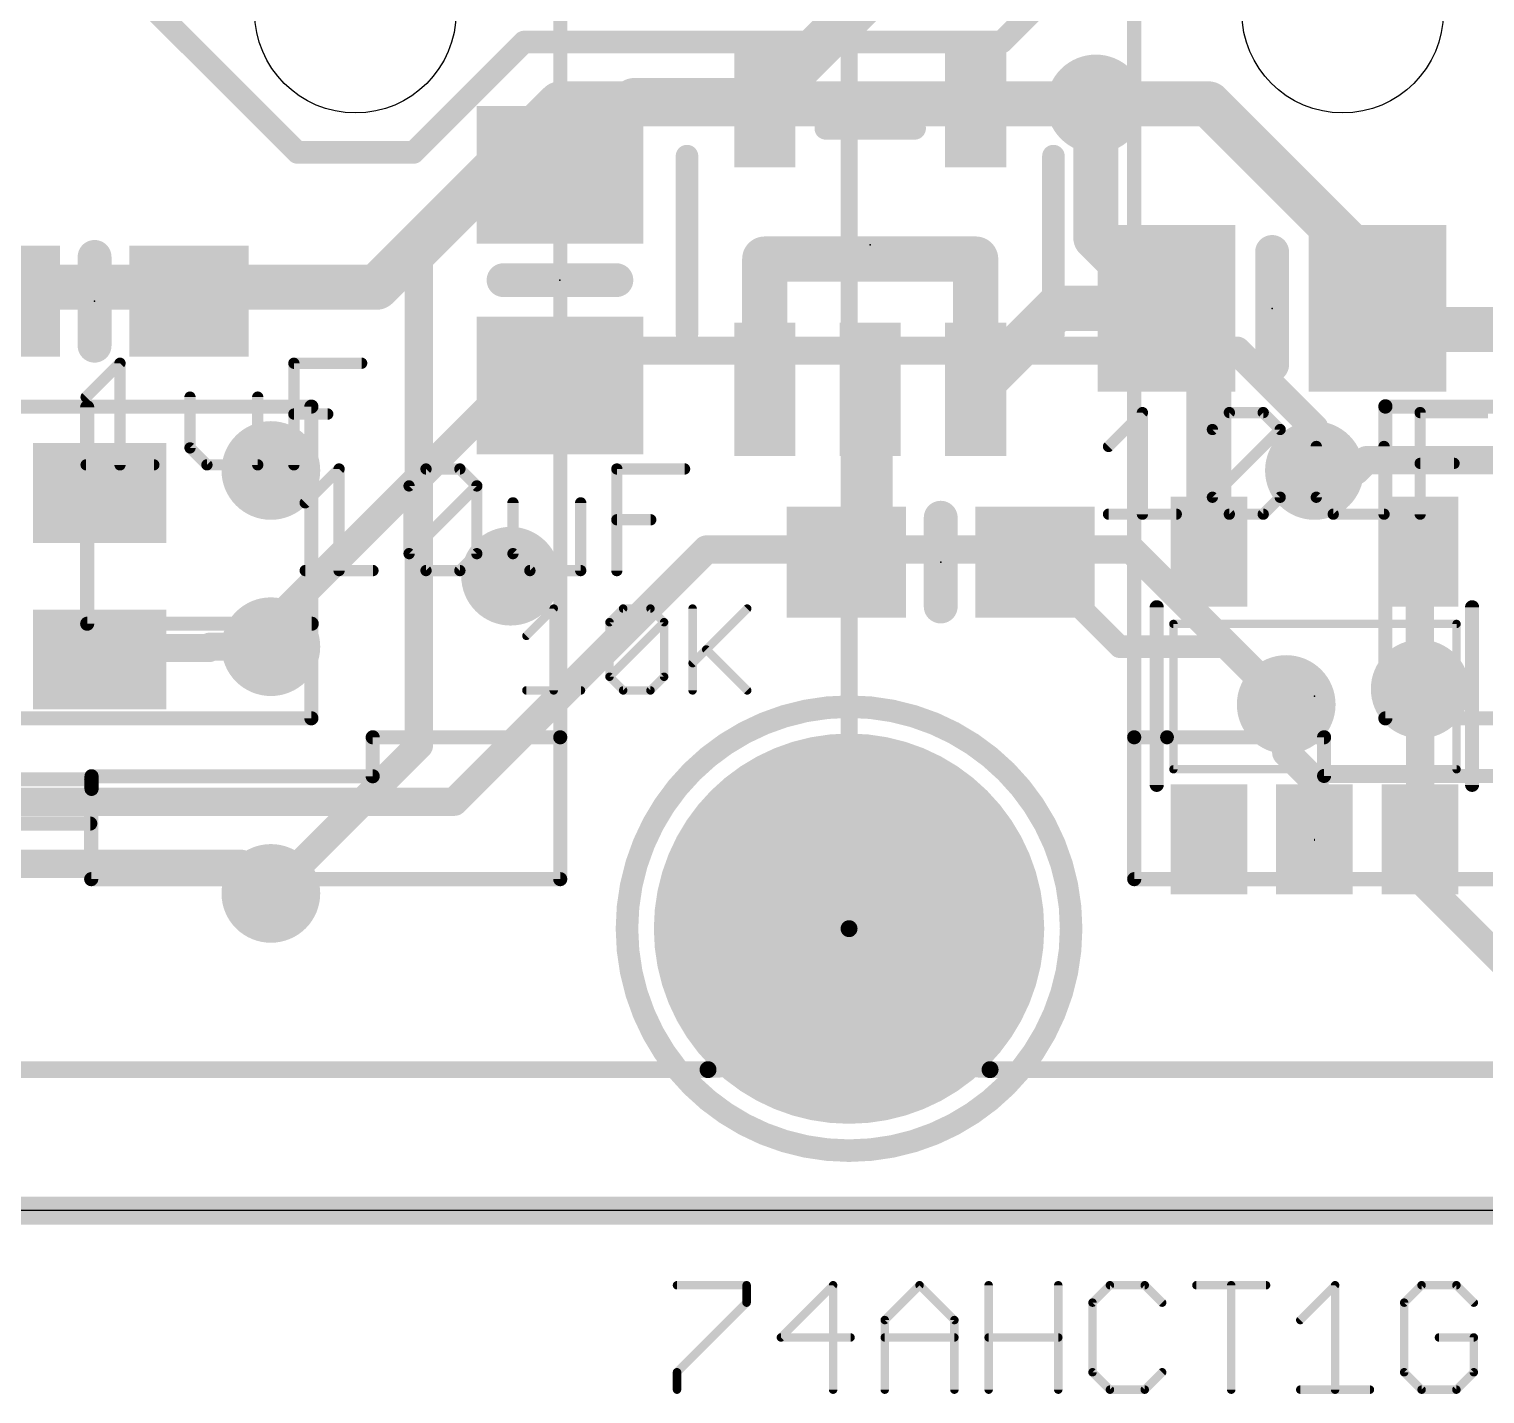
# Model space of a CAD drawing. Extents: x -1.5 to 77.7, y -1.7 to 21.7.
# Drawn here: x 49.77 to 62.88, y -1.65 to 10.64 of the extents above; entities that cross this region are included whole.
import ezdxf

# ---------------------------------------------------------------- set-up
doc = ezdxf.new("R2010")
doc.units = 0
for name, color, linetype in [('1', 12, 'CONTINUOUS'), ('16', 5, 'CONTINUOUS'), ('17', 110, 'CONTINUOUS'), ('18', 110, 'CONTINUOUS'), ('20', 53, 'CONTINUOUS'), ('21', 40, 'CONTINUOUS'), ('22', 6, 'CONTINUOUS'), ('23', 40, 'CONTINUOUS'), ('27', 4, 'CONTINUOUS')]:
    doc.layers.add(name, color=color, linetype=linetype)

# ---------------------------------------------------------------- blocks, each defined once
blk = doc.blocks.new('RECT')
blk.add_solid([(-0.5, -0.5), (0.5, -0.5), (-0.5, 0.5), (0.5, 0.5)])
blk = doc.blocks.new('ROUNDP')
at = {"const_width": 0.5}
blk.add_lwpolyline([(0, -0.25, 1), (0, 0.25, 1), (0, -0.25)], format="xyb", dxfattribs=at)
blk = doc.blocks.new('ROUNDV')
at = {"const_width": 0.5}
blk.add_lwpolyline([(0, -0.25, 1), (0, 0.25, 1), (0, -0.25)], format="xyb", dxfattribs=at)

msp = doc.modelspace()

# ---------------------------------------------------------------- linework, layer by layer
at = {"layer": '1'}
for points, const_width in [([(57.2525, 10.8616), (56.3905, 9.9996)], 0.4064), ([(54.5465, 9.332), (55.2141, 9.9996)], 0.4064), ([(55.2141, 9.9996), (56.3905, 9.9996)], 0.4064), ([(59.3725, 8.7655), (59.3725, 9.9695)], 0.4064), ([(53.2765, 8.5725), (54.036, 9.332)], 0.254), ([(54.036, 9.332), (54.5465, 9.332)], 0.254), ([(60.01, 8.128), (59.3725, 8.7655)], 0.4064), ([(53.2765, 4.191), (53.2765, 8.5725)], 0.254), ([(56.3905, 7.3994), (56.3905, 8.5725)], 0.4064), ([(56.3905, 8.5725), (58.2905, 8.5725)], 0.4064), ([(58.2905, 8.5725), (58.2905, 7.3994)], 0.4064), ([(58.2905, 7.3994), (59.0191, 8.128)], 0.4064), ([(59.0191, 8.128), (60.01, 8.128)], 0.4064), ([(60.01, 8.128), (60.391, 7.747)], 0.4064), ([(60.391, 7.747), (60.391, 5.9355)], 0.4064), ([(57.3405, 7.3994), (57.3405, 6.057)], 0.4064), ([(61.716, 6.6675), (61.8092, 6.7607)], 0.254), ([(61.8092, 6.7607), (63.7293, 6.7607)], 0.254), ([(61.341, 6.6675), (61.716, 6.6675)], 0.254), ([(57.3405, 6.057), (57.1255, 5.842)], 0.4064), ([(62.291, 5.9355), (62.291, 4.699)], 0.254), ([(58.8255, 5.842), (59.5875, 5.08)], 0.2032), ([(50.505, 5.068), (50.402, 4.965)], 0.254), ([(51.3835, 5.068), (50.505, 5.068)], 0.254), ([(51.3955, 5.08), (51.3835, 5.068)], 0.254), ([(51.3955, 5.08), (51.943, 5.08)], 0.254), ([(59.5875, 5.08), (60.5663, 5.08)], 0.2032), ([(60.5663, 5.08), (61.087, 4.5593)], 0.2032), ([(62.2935, 4.699), (62.291, 4.699)], 0.254), ([(61.087, 4.1275), (61.087, 4.5593)], 0.254), ([(51.943, 2.8575), (53.2765, 4.191)], 0.254), ([(61.341, 3.8735), (61.087, 4.1275)], 0.254), ([(61.341, 3.3455), (61.341, 3.8735)], 0.254), ([(0, 0), (76.2, 0)], 0.254)]:
    msp.add_lwpolyline(points, dxfattribs=dict(at, const_width=const_width))
for points, const_width in [([(55.2141, 10.1012, 1), (55.2141, 9.898)], 0.2032), ([(55.2859, 9.9278, 1), (55.1423, 10.0714)], 0.2032), ([(56.3187, 10.0714, 1), (56.4623, 9.9278)], 0.2032), ([(56.3905, 9.898, 1), (56.3905, 10.1012)], 0.2032), ([(59.4741, 9.9695, 1), (59.2709, 9.9695)], 0.2032), ([(54.036, 9.3955, 1), (54.036, 9.2685)], 0.127), ([(54.0809, 9.2871, 1), (53.9911, 9.3769)], 0.127), ([(54.4747, 9.4038, 1), (54.6183, 9.2602)], 0.2032), ([(54.5465, 9.2685, 1), (54.5465, 9.3955)], 0.127), ([(59.4443, 8.8373, 1), (59.3007, 8.6937)], 0.2032), ([(59.2709, 8.7655, 1), (59.4741, 8.7655)], 0.2032), ([(53.34, 8.5725, 1), (53.213, 8.5725)], 0.127), ([(53.2316, 8.6174, 1), (53.3214, 8.5276)], 0.127), ([(56.4921, 8.5725, 1), (56.2889, 8.5725)], 0.2032), ([(56.3905, 8.6741, 1), (56.3905, 8.4709)], 0.2032), ([(58.3921, 8.5725, 1), (58.1889, 8.5725)], 0.2032), ([(58.2905, 8.4709, 1), (58.2905, 8.6741)], 0.2032), ([(59.0191, 8.2296, 1), (59.0191, 8.0264)], 0.2032), ([(59.0909, 8.0562, 1), (58.9473, 8.1998)], 0.2032), ([(60.0818, 8.1998, 1), (59.9382, 8.0562)], 0.2032), ([(59.9382, 8.0562, 1), (60.0818, 8.1998)], 0.2032), ([(60.01, 8.0264, 1), (60.01, 8.2296)], 0.2032), ([(60.4926, 7.747, 1), (60.2894, 7.747)], 0.2032), ([(60.3192, 7.6752, 1), (60.4628, 7.8188)], 0.2032), ([(56.2889, 7.3994, 1), (56.4921, 7.3994)], 0.2032), ([(57.4421, 7.3994, 1), (57.2389, 7.3994)], 0.2032), ([(58.1889, 7.3994, 1), (58.3921, 7.3994)], 0.2032), ([(58.2187, 7.4712, 1), (58.3623, 7.3276)], 0.2032), ([(61.8092, 6.8242, 1), (61.8092, 6.6972)], 0.127), ([(61.8541, 6.7158, 1), (61.7643, 6.8056)], 0.127), ([(61.341, 6.731, 1), (61.341, 6.604)], 0.127), ([(61.6711, 6.7124, 1), (61.7609, 6.6226)], 0.127), ([(61.716, 6.604, 1), (61.716, 6.731)], 0.127), ([(57.4123, 5.9852, 1), (57.2687, 6.1288)], 0.2032), ([(57.2389, 6.057, 1), (57.4421, 6.057)], 0.2032), ([(60.2894, 5.9355, 1), (60.4926, 5.9355)], 0.2032), ([(62.3545, 5.9355, 1), (62.2275, 5.9355)], 0.127), ([(57.0537, 5.9138, 1), (57.1973, 5.7702)], 0.2032), ([(58.8614, 5.8779, 1), (58.7896, 5.8061)], 0.1016), ([(50.505, 5.1315, 1), (50.505, 5.0045)], 0.127), ([(50.5499, 5.0231, 1), (50.4601, 5.1129)], 0.127), ([(51.3386, 5.1129, 1), (51.4284, 5.0231)], 0.127), ([(51.3955, 5.1435, 1), (51.3955, 5.0165)], 0.127), ([(51.4404, 5.0351, 1), (51.3506, 5.1249)], 0.127), ([(51.3835, 5.0045, 1), (51.3835, 5.1315)], 0.127), ([(51.943, 5.0165, 1), (51.943, 5.1435)], 0.127), ([(59.5875, 5.1308, 1), (59.5875, 5.0292)], 0.1016), ([(59.5516, 5.0441, 1), (59.6234, 5.1159)], 0.1016), ([(60.6022, 5.1159, 1), (60.5304, 5.0441)], 0.1016), ([(60.5663, 5.0292, 1), (60.5663, 5.1308)], 0.1016), ([(50.3571, 5.0099, 1), (50.4469, 4.9201)], 0.127), ([(62.291, 4.7625, 1), (62.291, 4.6355)], 0.127), ([(62.2275, 4.699, 1), (62.3545, 4.699)], 0.127), ([(62.2935, 4.6355, 1), (62.2935, 4.7625)], 0.127), ([(61.1505, 4.5593, 1), (61.0235, 4.5593)], 0.127), ([(61.0511, 4.5234, 1), (61.1229, 4.5952)], 0.1016), ([(53.213, 4.191, 1), (53.34, 4.191)], 0.127), ([(53.3214, 4.1461, 1), (53.2316, 4.2359)], 0.127), ([(61.1319, 4.1724, 1), (61.0421, 4.0826)], 0.127), ([(61.0235, 4.1275, 1), (61.1505, 4.1275)], 0.127), ([(61.4045, 3.8735, 1), (61.2775, 3.8735)], 0.127), ([(61.2961, 3.8286, 1), (61.3859, 3.9184)], 0.127), ([(61.2775, 3.3455, 1), (61.4045, 3.3455)], 0.127), ([(51.8981, 2.9024, 1), (51.9879, 2.8126)], 0.127)]:
    msp.add_lwpolyline(points, format="xyb", dxfattribs=dict(at, const_width=const_width))
at = {"layer": '16'}
for points, const_width in [([(48.6142, 13.1006), (52.1821, 9.5327)], 0.2032), ([(60.1908, 12.192), (58.526, 10.5272)], 0.2032), ([(53.2279, 9.5327), (54.2225, 10.5272)], 0.2032), ([(54.2225, 10.5272), (58.526, 10.5272)], 0.2032), ([(54.5465, 9.9695), (52.8955, 8.3185)], 0.4064), ([(54.5465, 9.9695), (59.3725, 9.9695)], 0.4064), ([(59.3725, 9.9695), (60.3885, 9.9695)], 0.4064), ([(62.4205, 7.9375), (60.3885, 9.9695)], 0.4064), ([(52.1821, 9.5327), (53.2279, 9.5327)], 0.2032), ([(52.8955, 8.3185), (46.3296, 8.3185)], 0.4064), ([(62.4205, 7.9375), (63.9445, 7.9375)], 0.4064), ([(54.4195, 7.747), (51.943, 5.2705)], 0.254), ([(60.6425, 7.747), (54.4195, 7.747)], 0.254), ([(61.341, 7.0485), (60.6425, 7.747)], 0.254), ([(61.341, 6.6675), (61.341, 7.0485)], 0.254), ([(53.594, 3.683), (55.8673, 5.9563)], 0.254), ([(59.69, 5.9563), (55.8673, 5.9563)], 0.254), ([(61.087, 4.5593), (59.69, 5.9563)], 0.254), ([(51.943, 5.08), (51.943, 5.2705)], 0.254), ([(62.2935, 4.699), (62.2935, 2.9845)], 0.254), ([(53.594, 3.683), (42.7871, 3.683)], 0.254), ([(43.4467, 3.1242), (51.6763, 3.1242)], 0.254), ([(51.6763, 3.1242), (51.943, 2.8575)], 0.254), ([(63.5, 1.778), (62.2935, 2.9845)], 0.254), ([(0, 0), (76.2, 0)], 0.254)]:
    msp.add_lwpolyline(points, dxfattribs=dict(at, const_width=const_width))
for points, const_width in [([(54.2225, 10.578, 1), (54.2225, 10.4764)], 0.1016), ([(54.2584, 10.4913, 1), (54.1866, 10.5632)], 0.1016), ([(58.526, 10.4764, 1), (58.526, 10.578)], 0.1016), ([(58.4901, 10.5632, 1), (58.5619, 10.4913)], 0.1016), ([(54.5465, 10.0711, 1), (54.5465, 9.8679)], 0.2032), ([(54.6183, 9.8977, 1), (54.4747, 10.0413)], 0.2032), ([(59.3725, 10.0711, 1), (59.3725, 9.8679)], 0.2032), ([(59.3725, 9.8679, 1), (59.3725, 10.0711)], 0.2032), ([(60.4603, 10.0413, 1), (60.3167, 9.8977)], 0.2032), ([(60.3885, 9.8679, 1), (60.3885, 10.0711)], 0.2032), ([(52.1821, 9.5835, 1), (52.1821, 9.4818)], 0.1016), ([(52.1462, 9.4967, 1), (52.218, 9.5686)], 0.1016), ([(53.192, 9.5686, 1), (53.2638, 9.4967)], 0.1016), ([(53.2279, 9.4818, 1), (53.2279, 9.5835)], 0.1016), ([(52.8955, 8.2169, 1), (52.8955, 8.4201)], 0.2032), ([(52.8237, 8.3903, 1), (52.9673, 8.2467)], 0.2032), ([(62.4205, 8.0391, 1), (62.4205, 7.8359)], 0.2032), ([(62.3487, 7.8657, 1), (62.4923, 8.0093)], 0.2032), ([(54.4195, 7.8105, 1), (54.4195, 7.6835)], 0.127), ([(54.4644, 7.7021, 1), (54.3746, 7.7919)], 0.127), ([(60.6874, 7.7919, 1), (60.5976, 7.7021)], 0.127), ([(60.6425, 7.6835, 1), (60.6425, 7.8105)], 0.127), ([(61.4045, 7.0485, 1), (61.2775, 7.0485)], 0.127), ([(61.2961, 7.0036, 1), (61.3859, 7.0934)], 0.127), ([(61.2775, 6.6675, 1), (61.4045, 6.6675)], 0.127), ([(55.8673, 6.0198, 1), (55.8673, 5.8928)], 0.127), ([(55.9122, 5.9114, 1), (55.8224, 6.0012)], 0.127), ([(59.7349, 6.0012, 1), (59.6451, 5.9114)], 0.127), ([(59.69, 5.8928, 1), (59.69, 6.0198)], 0.127), ([(52.0065, 5.2705, 1), (51.8795, 5.2705)], 0.127), ([(51.8981, 5.3154, 1), (51.9879, 5.2256)], 0.127), ([(51.8795, 5.08, 1), (52.0065, 5.08)], 0.127), ([(62.357, 4.699, 1), (62.23, 4.699)], 0.127), ([(61.0421, 4.5144, 1), (61.1319, 4.6042)], 0.127), ([(53.594, 3.6195, 1), (53.594, 3.7465)], 0.127), ([(53.5491, 3.7279, 1), (53.6389, 3.6381)], 0.127), ([(51.7212, 3.1691, 1), (51.6314, 3.0793)], 0.127), ([(51.6763, 3.0607, 1), (51.6763, 3.1877)], 0.127), ([(62.3384, 3.0294, 1), (62.2486, 2.9396)], 0.127), ([(62.23, 2.9845, 1), (62.357, 2.9845)], 0.127), ([(51.8981, 2.8126, 1), (51.9879, 2.9024)], 0.127)]:
    msp.add_lwpolyline(points, format="xyb", dxfattribs=dict(at, const_width=const_width))
at = {"layer": '20'}
msp.add_line((73.66, 0), (2.54, 0), dxfattribs=at)
for centre in [(52.705, 10.795), (61.595, 10.795)]:
    msp.add_circle(centre, 0.9068, dxfattribs=at)
at = {"layer": '21'}
for points, const_width in [([(56.9405, 9.7495), (57.7405, 9.7495)], 0.2032), ([(55.6905, 9.4995), (55.6905, 7.8995)], 0.2032), ([(58.9905, 9.4995), (58.9905, 7.8995)], 0.2032), ([(60.96, 8.636), (60.96, 7.62)], 0.3048), ([(50.3555, 8.5915), (50.3555, 7.7915)], 0.3048), ([(55.0545, 8.382), (54.0385, 8.382)], 0.3048), ([(57.9755, 6.242), (57.9755, 5.442)], 0.3048), ([(59.921, 3.8355), (59.921, 5.4355)], 0.127), ([(62.761, 5.4355), (62.761, 3.8355)], 0.127), ([(60.071, 5.2855), (62.621, 5.2855)], 0.075), ([(60.071, 3.9755), (60.071, 5.2855)], 0.075), ([(62.621, 5.2855), (62.621, 3.9755)], 0.075), ([(62.621, 3.9755), (60.071, 3.9755)], 0.075), ([(61.341, 3.3455), (61.341, 3.3355)], 0.01)]:
    msp.add_lwpolyline(points, dxfattribs=dict(at, const_width=const_width))
for points, const_width in [([(56.9405, 9.8003, 1), (56.9405, 9.6987)], 0.1016), ([(57.7405, 9.6987, 1), (57.7405, 9.8003)], 0.1016), ([(55.7413, 9.4995, 1), (55.6397, 9.4995)], 0.1016), ([(59.0413, 9.4995, 1), (58.9397, 9.4995)], 0.1016), ([(61.0362, 8.636, 1), (60.8838, 8.636)], 0.1524), ([(50.4317, 8.5915, 1), (50.2793, 8.5915)], 0.1524), ([(54.0385, 8.4582, 1), (54.0385, 8.3058)], 0.1524), ([(55.0545, 8.3058, 1), (55.0545, 8.4582)], 0.1524), ([(50.2793, 7.7915, 1), (50.4317, 7.7915)], 0.1524), ([(55.6397, 7.8995, 1), (55.7413, 7.8995)], 0.1016), ([(58.9397, 7.8995, 1), (59.0413, 7.8995)], 0.1016), ([(60.8838, 7.62, 1), (61.0362, 7.62)], 0.1524), ([(58.0517, 6.242, 1), (57.8993, 6.242)], 0.1524), ([(57.8993, 5.442, 1), (58.0517, 5.442)], 0.1524), ([(59.9528, 5.4355, 1), (59.8892, 5.4355)], 0.0635), ([(62.7928, 5.4355, 1), (62.7293, 5.4355)], 0.0635), ([(60.071, 5.3042, 1), (60.071, 5.2668)], 0.0375), ([(60.0898, 5.2855, 1), (60.0523, 5.2855)], 0.0375), ([(62.6397, 5.2855, 1), (62.6023, 5.2855)], 0.0375), ([(62.621, 5.2668, 1), (62.621, 5.3042)], 0.0375), ([(57.15, 0.54, 1), (57.15, 4.54, 1), (57.15, 0.54)], 0.2032), ([(60.071, 3.9943, 1), (60.071, 3.9568)], 0.0375), ([(60.0523, 3.9755, 1), (60.0898, 3.9755)], 0.0375), ([(62.6023, 3.9755, 1), (62.6397, 3.9755)], 0.0375), ([(62.621, 3.9568, 1), (62.621, 3.9943)], 0.0375), ([(59.8892, 3.8355, 1), (59.9528, 3.8355)], 0.0635), ([(62.7293, 3.8355, 1), (62.7928, 3.8355)], 0.0635), ([(61.3435, 3.3455, 1), (61.3385, 3.3455)], 0.005), ([(61.3385, 3.3355, 1), (61.3435, 3.3355)], 0.005)]:
    msp.add_lwpolyline(points, format="xyb", dxfattribs=dict(at, const_width=const_width))
at = {"layer": '22'}
for points, const_width in [([(57.15, 2.54), (57.15, 19.05)], 0.1524), ([(57.15, 19.05), (57.15, 2.54)], 0.1524), ([(54.549, 18.55), (54.549, 4.264)], 0.127), ([(59.718, 4.264), (59.718, 17.605)], 0.127), ([(52.308, 7.243), (42.93, 7.243)], 0.127), ([(50.289, 5.287), (50.289, 7.237)], 0.127), ([(52.308, 4.435), (52.308, 7.243)], 0.127), ([(61.98, 7.243), (61.98, 7.246)], 0.127), ([(61.98, 7.243), (61.98, 4.435)], 0.127), ([(71.358, 7.243), (61.98, 7.243)], 0.127), ([(52.311, 5.287), (50.289, 5.287)], 0.127), ([(42.93, 4.435), (52.308, 4.435)], 0.127), ([(61.98, 4.435), (71.358, 4.435)], 0.127), ([(52.86, 3.913), (52.86, 4.264)], 0.127), ([(52.86, 4.264), (54.549, 4.264)], 0.127), ([(54.549, 4.264), (54.549, 2.986)], 0.127), ([(59.718, 2.986), (59.718, 4.264)], 0.127), ([(60.012, 4.264), (59.718, 4.264)], 0.127), ([(60.015, 4.264), (61.428, 4.264)], 0.127), ([(61.428, 4.264), (61.428, 3.916)], 0.127), ([(50.325, 3.886), (44.937, 3.886)], 0.127), ([(50.325, 2.986), (50.325, 3.886)], 0.127), ([(50.328, 3.913), (50.328, 3.799)], 0.127), ([(50.328, 3.913), (52.86, 3.913)], 0.127), ([(61.428, 3.916), (63.987, 3.916)], 0.127), ([(49.53, 3.487), (50.316, 3.487)], 0.127), ([(54.549, 2.986), (50.325, 2.986)], 0.127), ([(63.987, 2.986), (59.718, 2.986)], 0.127), ([(39.37, 1.27), (55.88, 1.27)], 0.1524), ([(58.42, 1.27), (74.93, 1.27)], 0.1524)]:
    msp.add_lwpolyline(points, dxfattribs=dict(at, const_width=const_width))
for points, const_width in [([(50.3208, 7.237, 1), (50.2572, 7.237)], 0.0635), ([(52.3398, 7.243, 1), (52.2762, 7.243)], 0.0635), ([(52.308, 7.2113, 1), (52.308, 7.2748)], 0.0635), ([(61.98, 7.2748, 1), (61.98, 7.2113)], 0.0635), ([(62.0118, 7.246, 1), (61.9483, 7.246)], 0.0635), ([(62.0118, 7.243, 1), (61.9483, 7.243)], 0.0635), ([(61.9483, 7.243, 1), (62.0118, 7.243)], 0.0635), ([(50.2572, 5.287, 1), (50.3208, 5.287)], 0.0635), ([(50.289, 5.3187, 1), (50.289, 5.2553)], 0.0635), ([(52.311, 5.2553, 1), (52.311, 5.3187)], 0.0635), ([(52.2762, 4.435, 1), (52.3398, 4.435)], 0.0635), ([(52.308, 4.4033, 1), (52.308, 4.4668)], 0.0635), ([(61.98, 4.4668, 1), (61.98, 4.4033)], 0.0635), ([(61.9483, 4.435, 1), (62.0118, 4.435)], 0.0635), ([(52.8918, 4.264, 1), (52.8282, 4.264)], 0.0635), ([(52.86, 4.2957, 1), (52.86, 4.2323)], 0.0635), ([(54.5808, 4.264, 1), (54.5172, 4.264)], 0.0635), ([(54.549, 4.2323, 1), (54.549, 4.2957)], 0.0635), ([(59.7498, 4.264, 1), (59.6863, 4.264)], 0.0635), ([(59.718, 4.2957, 1), (59.718, 4.2323)], 0.0635), ([(60.015, 4.2957, 1), (60.015, 4.2323)], 0.0635), ([(60.012, 4.2323, 1), (60.012, 4.2957)], 0.0635), ([(61.4598, 4.264, 1), (61.3963, 4.264)], 0.0635), ([(61.428, 4.2323, 1), (61.428, 4.2957)], 0.0635), ([(54.5172, 4.264, 1), (54.5808, 4.264)], 0.0635), ([(59.6863, 4.264, 1), (59.7498, 4.264)], 0.0635), ([(50.3568, 3.886, 1), (50.2933, 3.886)], 0.0635), ([(50.328, 3.9448, 1), (50.328, 3.8813)], 0.0635), ([(50.3598, 3.913, 1), (50.2963, 3.913)], 0.0635), ([(50.325, 3.8542, 1), (50.325, 3.9178)], 0.0635), ([(52.8282, 3.913, 1), (52.8918, 3.913)], 0.0635), ([(52.86, 3.8813, 1), (52.86, 3.9448)], 0.0635), ([(61.428, 3.9478, 1), (61.428, 3.8843)], 0.0635), ([(61.3963, 3.916, 1), (61.4598, 3.916)], 0.0635), ([(50.2963, 3.799, 1), (50.3598, 3.799)], 0.0635), ([(50.316, 3.4552, 1), (50.316, 3.5188)], 0.0635), ([(50.325, 3.0178, 1), (50.325, 2.9543)], 0.0635), ([(50.2933, 2.986, 1), (50.3568, 2.986)], 0.0635), ([(54.5172, 2.986, 1), (54.5808, 2.986)], 0.0635), ([(54.549, 2.9543, 1), (54.549, 3.0178)], 0.0635), ([(59.718, 3.0178, 1), (59.718, 2.9543)], 0.0635), ([(59.6863, 2.986, 1), (59.7498, 2.986)], 0.0635), ([(55.88, 1.27, 0.4142), (57.15, 2.54)], 0.1524), ([(57.1881, 2.54, 1), (57.1119, 2.54)], 0.0762), ([(57.15, 2.54, 0.4142), (58.42, 1.27)], 0.1524), ([(57.1881, 2.54, 1), (57.1119, 2.54)], 0.0762), ([(57.1119, 2.54, 1), (57.1881, 2.54)], 0.0762), ([(57.1119, 2.54, 1), (57.1881, 2.54)], 0.0762), ([(55.88, 1.3081, 1), (55.88, 1.2319)], 0.0762), ([(55.88, 1.2319, 1), (55.88, 1.3081)], 0.0762), ([(58.42, 1.3081, 1), (58.42, 1.2319)], 0.0762), ([(58.42, 1.2319, 1), (58.42, 1.3081)], 0.0762)]:
    msp.add_lwpolyline(points, format="xyb", dxfattribs=dict(at, const_width=const_width))
at = {"layer": '23'}
for p in [(57.3405, 8.6995), (54.5465, 8.382), (50.3555, 8.1915), (60.96, 8.128), (57.9755, 5.842), (61.341, 4.6355), (57.15, 2.54)]:
    msp.add_point(p, dxfattribs=at)
at = {"layer": '27'}
for points, const_width in [([(50.2793, 7.3284), (50.5844, 7.6335)], 0.1016), ([(50.5844, 7.6335), (50.5844, 6.7183)], 0.1016), ([(52.1503, 6.7183), (52.1503, 7.6335)], 0.1016), ([(52.1503, 7.6335), (52.7605, 7.6335)], 0.1016), ([(51.2148, 7.3284), (51.2148, 6.8708)], 0.1016), ([(51.8249, 6.7183), (51.8249, 7.3284)], 0.1016), ([(52.1503, 7.1759), (52.4554, 7.1759)], 0.1016), ([(59.4868, 6.8839), (59.7919, 7.189)], 0.1016), ([(59.7919, 7.189), (59.7919, 6.2738)], 0.1016), ([(60.4223, 7.0365), (60.5748, 7.189)], 0.1016), ([(60.5748, 7.189), (60.8799, 7.189)], 0.1016), ([(60.8799, 7.189), (61.0324, 7.0365)], 0.1016), ([(62.2934, 6.2738), (62.2934, 7.189)], 0.1016), ([(62.2934, 7.189), (62.9035, 7.189)], 0.1016), ([(60.4223, 6.4263), (60.4223, 7.0365)], 0.1016), ([(60.4223, 6.4263), (61.0324, 7.0365)], 0.1016), ([(61.0324, 7.0365), (61.0324, 6.4263)], 0.1016), ([(51.2148, 6.8708), (51.3673, 6.7183)], 0.1016), ([(61.3578, 6.8839), (61.3578, 6.4263)], 0.1016), ([(61.968, 6.2738), (61.968, 6.8839)], 0.1016), ([(50.2793, 6.7183), (50.8894, 6.7183)], 0.1016), ([(51.3673, 6.7183), (51.8249, 6.7183)], 0.1016), ([(52.2522, 6.3759), (52.5573, 6.681)], 0.1016), ([(52.5573, 6.681), (52.5573, 5.7658)], 0.1016), ([(53.1877, 6.5285), (53.3403, 6.681)], 0.1016), ([(53.3403, 6.681), (53.6453, 6.681)], 0.1016), ([(53.6453, 6.681), (53.7979, 6.5285)], 0.1016), ([(55.0588, 5.7658), (55.0588, 6.681)], 0.1016), ([(55.0588, 6.681), (55.6689, 6.681)], 0.1016), ([(62.2934, 6.7314), (62.5984, 6.7314)], 0.1016), ([(53.1877, 5.9183), (53.1877, 6.5285)], 0.1016), ([(53.1877, 5.9183), (53.7979, 6.5285)], 0.1016), ([(53.7979, 6.5285), (53.7979, 5.9183)], 0.1016), ([(54.1233, 6.3759), (54.1233, 5.9183)], 0.1016), ([(54.7334, 5.7658), (54.7334, 6.3759)], 0.1016), ([(60.5748, 6.2738), (60.4223, 6.4263)], 0.1016), ([(61.0324, 6.4263), (60.8799, 6.2738)], 0.1016), ([(61.3578, 6.4263), (61.5104, 6.2738)], 0.1016), ([(59.4868, 6.2738), (60.0969, 6.2738)], 0.1016), ([(60.8799, 6.2738), (60.5748, 6.2738)], 0.1016), ([(61.5104, 6.2738), (61.968, 6.2738)], 0.1016), ([(55.0588, 6.2234), (55.3638, 6.2234)], 0.1016), ([(53.3403, 5.7658), (53.1877, 5.9183)], 0.1016), ([(53.7979, 5.9183), (53.6453, 5.7658)], 0.1016), ([(54.1233, 5.9183), (54.2758, 5.7658)], 0.1016), ([(52.2522, 5.7658), (52.8623, 5.7658)], 0.1016), ([(53.6453, 5.7658), (53.3403, 5.7658)], 0.1016), ([(54.2758, 5.7658), (54.7334, 5.7658)], 0.1016), ([(54.2444, 5.1778), (54.4901, 5.4235)], 0.0762), ([(54.4901, 5.4235), (54.4901, 4.6863)], 0.0762), ([(54.9928, 5.3007), (55.1156, 5.4235)], 0.0762), ([(55.1156, 5.4235), (55.3614, 5.4235)], 0.0762), ([(55.3614, 5.4235), (55.4843, 5.3007)], 0.0762), ([(55.7412, 5.4235), (55.7412, 4.6863)], 0.0762), ([(55.7412, 4.932), (56.2327, 5.4235)], 0.0762), ([(54.9928, 4.8092), (54.9928, 5.3007)], 0.0762), ([(54.9928, 4.8092), (55.4843, 5.3007)], 0.0762), ([(55.4843, 5.3007), (55.4843, 4.8092)], 0.0762), ([(55.8641, 5.0549), (56.2327, 4.6863)], 0.0762), ([(54.2444, 4.6863), (54.7358, 4.6863)], 0.0762), ([(55.1156, 4.6863), (54.9928, 4.8092)], 0.0762), ([(55.3614, 4.6863), (55.1156, 4.6863)], 0.0762), ([(55.4843, 4.8092), (55.3614, 4.6863)], 0.0762), ([(55.6006, -0.6723), (56.2277, -0.6723)], 0.0762), ([(56.2277, -0.6723), (56.2277, -0.8291)], 0.0762), ([(57.0064, -0.6723), (56.5361, -1.1426)], 0.0762), ([(57.0064, -1.6129), (57.0064, -0.6723)], 0.0762), ([(57.4716, -0.9858), (57.7852, -0.6723)], 0.0762), ([(57.7852, -0.6723), (58.0987, -0.9858)], 0.0762), ([(58.4072, -1.6129), (58.4072, -0.6723)], 0.0762), ([(59.0342, -0.6723), (59.0342, -1.6129)], 0.0762), ([(59.4994, -0.6723), (59.3427, -0.8291)], 0.0762), ([(59.813, -0.6723), (59.4994, -0.6723)], 0.0762), ([(59.9697, -0.8291), (59.813, -0.6723)], 0.0762), ([(60.2782, -0.6723), (60.9053, -0.6723)], 0.0762), ([(60.5917, -1.6129), (60.5917, -0.6723)], 0.0762), ([(61.2137, -0.9858), (61.5272, -0.6723)], 0.0762), ([(61.5272, -0.6723), (61.5272, -1.6129)], 0.0762), ([(62.306, -0.6723), (62.1492, -0.8291)], 0.0762), ([(62.6195, -0.6723), (62.306, -0.6723)], 0.0762), ([(62.7763, -0.8291), (62.6195, -0.6723)], 0.0762), ([(56.2277, -0.8291), (55.6006, -1.4561)], 0.0762), ([(59.3427, -0.8291), (59.3427, -1.4561)], 0.0762), ([(62.1492, -0.8291), (62.1492, -1.4561)], 0.0762), ([(57.4716, -1.6129), (57.4716, -0.9858)], 0.0762), ([(58.0987, -0.9858), (58.0987, -1.6129)], 0.0762), ([(56.5361, -1.1426), (57.1632, -1.1426)], 0.0762), ([(57.4716, -1.1426), (58.0987, -1.1426)], 0.0762), ([(58.4072, -1.1426), (59.0342, -1.1426)], 0.0762), ([(62.7763, -1.1426), (62.4628, -1.1426)], 0.0762), ([(62.7763, -1.4561), (62.7763, -1.1426)], 0.0762), ([(55.6006, -1.4561), (55.6006, -1.6129)], 0.0762), ([(59.3427, -1.4561), (59.4994, -1.6129)], 0.0762), ([(59.813, -1.6129), (59.9697, -1.4561)], 0.0762), ([(62.1492, -1.4561), (62.306, -1.6129)], 0.0762), ([(62.6195, -1.6129), (62.7763, -1.4561)], 0.0762), ([(59.4994, -1.6129), (59.813, -1.6129)], 0.0762), ([(61.2137, -1.6129), (61.8408, -1.6129)], 0.0762), ([(62.306, -1.6129), (62.6195, -1.6129)], 0.0762)]:
    msp.add_lwpolyline(points, dxfattribs=dict(at, const_width=const_width))
for points, const_width in [([(50.6098, 7.6335, 1), (50.559, 7.6335)], 0.0508), ([(50.6023, 7.6155, 1), (50.5664, 7.6514)], 0.0508), ([(52.1757, 7.6335, 1), (52.1249, 7.6335)], 0.0508), ([(52.1503, 7.6589, 1), (52.1503, 7.6081)], 0.0508), ([(52.7605, 7.6081, 1), (52.7605, 7.6589)], 0.0508), ([(50.2613, 7.3464, 1), (50.2973, 7.3105)], 0.0508), ([(51.2402, 7.3284, 1), (51.1894, 7.3284)], 0.0508), ([(51.8503, 7.3284, 1), (51.7995, 7.3284)], 0.0508), ([(52.1503, 7.2013, 1), (52.1503, 7.1505)], 0.0508), ([(52.4554, 7.1505, 1), (52.4554, 7.2013)], 0.0508), ([(59.8173, 7.189, 1), (59.7665, 7.189)], 0.0508), ([(59.8098, 7.171, 1), (59.7739, 7.2069)], 0.0508), ([(60.5748, 7.2144, 1), (60.5748, 7.1636)], 0.0508), ([(60.5928, 7.171, 1), (60.5569, 7.2069)], 0.0508), ([(60.8979, 7.2069, 1), (60.8619, 7.171)], 0.0508), ([(60.8799, 7.1636, 1), (60.8799, 7.2144)], 0.0508), ([(62.3188, 7.189, 1), (62.268, 7.189)], 0.0508), ([(62.2934, 7.2144, 1), (62.2934, 7.1636)], 0.0508), ([(60.4477, 7.0365, 1), (60.3969, 7.0365)], 0.0508), ([(60.4044, 7.0544, 1), (60.4403, 7.0185)], 0.0508), ([(61.0578, 7.0365, 1), (61.007, 7.0365)], 0.0508), ([(61.0504, 7.0185, 1), (61.0145, 7.0544)], 0.0508), ([(61.0145, 7.0185, 1), (61.0504, 7.0544)], 0.0508), ([(51.1894, 6.8708, 1), (51.2402, 6.8708)], 0.0508), ([(51.2328, 6.8888, 1), (51.1969, 6.8529)], 0.0508), ([(59.4688, 6.9019, 1), (59.5048, 6.866)], 0.0508), ([(61.3832, 6.8839, 1), (61.3324, 6.8839)], 0.0508), ([(61.9934, 6.8839, 1), (61.9426, 6.8839)], 0.0508), ([(50.2793, 6.7437, 1), (50.2793, 6.6929)], 0.0508), ([(50.559, 6.7183, 1), (50.6098, 6.7183)], 0.0508), ([(50.8894, 6.6929, 1), (50.8894, 6.7437)], 0.0508), ([(51.3673, 6.7437, 1), (51.3673, 6.6929)], 0.0508), ([(51.3494, 6.7003, 1), (51.3853, 6.7363)], 0.0508), ([(51.7995, 6.7183, 1), (51.8503, 6.7183)], 0.0508), ([(51.8249, 6.6929, 1), (51.8249, 6.7437)], 0.0508), ([(52.1249, 6.7183, 1), (52.1757, 6.7183)], 0.0508), ([(52.5827, 6.681, 1), (52.5319, 6.681)], 0.0508), ([(52.5752, 6.663, 1), (52.5393, 6.6989)], 0.0508), ([(53.3403, 6.7064, 1), (53.3403, 6.6556)], 0.0508), ([(53.3582, 6.663, 1), (53.3223, 6.6989)], 0.0508), ([(53.6633, 6.6989, 1), (53.6274, 6.663)], 0.0508), ([(53.6453, 6.6556, 1), (53.6453, 6.7064)], 0.0508), ([(55.0842, 6.681, 1), (55.0334, 6.681)], 0.0508), ([(55.0588, 6.7064, 1), (55.0588, 6.6556)], 0.0508), ([(55.6689, 6.6556, 1), (55.6689, 6.7064)], 0.0508), ([(62.2934, 6.7568, 1), (62.2934, 6.706)], 0.0508), ([(62.5984, 6.706, 1), (62.5984, 6.7568)], 0.0508), ([(53.2131, 6.5285, 1), (53.1623, 6.5285)], 0.0508), ([(53.1698, 6.5464, 1), (53.2057, 6.5105)], 0.0508), ([(53.8233, 6.5285, 1), (53.7725, 6.5285)], 0.0508), ([(53.8158, 6.5105, 1), (53.7799, 6.5464)], 0.0508), ([(53.7799, 6.5105, 1), (53.8158, 6.5464)], 0.0508), ([(54.1487, 6.3759, 1), (54.0979, 6.3759)], 0.0508), ([(54.7588, 6.3759, 1), (54.708, 6.3759)], 0.0508), ([(60.3969, 6.4263, 1), (60.4477, 6.4263)], 0.0508), ([(60.4403, 6.4443, 1), (60.4044, 6.4084)], 0.0508), ([(60.4044, 6.4443, 1), (60.4403, 6.4084)], 0.0508), ([(61.007, 6.4263, 1), (61.0578, 6.4263)], 0.0508), ([(61.0504, 6.4084, 1), (61.0145, 6.4443)], 0.0508), ([(61.3324, 6.4263, 1), (61.3832, 6.4263)], 0.0508), ([(61.3758, 6.4443, 1), (61.3399, 6.4084)], 0.0508), ([(52.2343, 6.3939, 1), (52.2702, 6.358)], 0.0508), ([(59.4868, 6.2992, 1), (59.4868, 6.2484)], 0.0508), ([(59.7665, 6.2738, 1), (59.8173, 6.2738)], 0.0508), ([(60.0969, 6.2484, 1), (60.0969, 6.2992)], 0.0508), ([(60.5748, 6.2992, 1), (60.5748, 6.2484)], 0.0508), ([(60.5569, 6.2558, 1), (60.5928, 6.2918)], 0.0508), ([(60.8619, 6.2918, 1), (60.8979, 6.2558)], 0.0508), ([(60.8799, 6.2484, 1), (60.8799, 6.2992)], 0.0508), ([(61.5104, 6.2992, 1), (61.5104, 6.2484)], 0.0508), ([(61.4924, 6.2558, 1), (61.5283, 6.2918)], 0.0508), ([(61.9426, 6.2738, 1), (61.9934, 6.2738)], 0.0508), ([(61.968, 6.2484, 1), (61.968, 6.2992)], 0.0508), ([(62.268, 6.2738, 1), (62.3188, 6.2738)], 0.0508), ([(55.0588, 6.2488, 1), (55.0588, 6.198)], 0.0508), ([(55.3638, 6.198, 1), (55.3638, 6.2488)], 0.0508), ([(53.1623, 5.9183, 1), (53.2131, 5.9183)], 0.0508), ([(53.2057, 5.9363, 1), (53.1698, 5.9004)], 0.0508), ([(53.1698, 5.9363, 1), (53.2057, 5.9004)], 0.0508), ([(53.7725, 5.9183, 1), (53.8233, 5.9183)], 0.0508), ([(53.8158, 5.9004, 1), (53.7799, 5.9363)], 0.0508), ([(54.1412, 5.9363, 1), (54.1053, 5.9004)], 0.0508), ([(54.0979, 5.9183, 1), (54.1487, 5.9183)], 0.0508), ([(52.2522, 5.7912, 1), (52.2522, 5.7404)], 0.0508), ([(52.5319, 5.7658, 1), (52.5827, 5.7658)], 0.0508), ([(52.8623, 5.7404, 1), (52.8623, 5.7912)], 0.0508), ([(53.3403, 5.7912, 1), (53.3403, 5.7404)], 0.0508), ([(53.3223, 5.7478, 1), (53.3582, 5.7838)], 0.0508), ([(53.6274, 5.7838, 1), (53.6633, 5.7478)], 0.0508), ([(53.6453, 5.7404, 1), (53.6453, 5.7912)], 0.0508), ([(54.2758, 5.7912, 1), (54.2758, 5.7404)], 0.0508), ([(54.2578, 5.7478, 1), (54.2937, 5.7838)], 0.0508), ([(54.708, 5.7658, 1), (54.7588, 5.7658)], 0.0508), ([(54.7334, 5.7404, 1), (54.7334, 5.7912)], 0.0508), ([(55.0334, 5.7658, 1), (55.0842, 5.7658)], 0.0508), ([(54.5091, 5.4235, 1), (54.471, 5.4235)], 0.0381), ([(54.5036, 5.4101, 1), (54.4766, 5.437)], 0.0381), ([(55.1156, 5.4426, 1), (55.1156, 5.4045)], 0.0381), ([(55.1291, 5.4101, 1), (55.1022, 5.437)], 0.0381), ([(55.3749, 5.437, 1), (55.3479, 5.4101)], 0.0381), ([(55.3614, 5.4045, 1), (55.3614, 5.4426)], 0.0381), ([(55.7602, 5.4235, 1), (55.7221, 5.4235)], 0.0381), ([(56.2461, 5.4101, 1), (56.2192, 5.437)], 0.0381), ([(55.0118, 5.3007, 1), (54.9737, 5.3007)], 0.0381), ([(54.9793, 5.3141, 1), (55.0062, 5.2872)], 0.0381), ([(55.5033, 5.3007, 1), (55.4652, 5.3007)], 0.0381), ([(55.4977, 5.2872, 1), (55.4708, 5.3141)], 0.0381), ([(55.4708, 5.2872, 1), (55.4977, 5.3141)], 0.0381), ([(54.2309, 5.1913, 1), (54.2578, 5.1643)], 0.0381), ([(55.8775, 5.0684, 1), (55.8506, 5.0414)], 0.0381), ([(55.7277, 4.9455, 1), (55.7547, 4.9186)], 0.0381), ([(54.2444, 4.7054, 1), (54.2444, 4.6673)], 0.0381), ([(54.7358, 4.6673, 1), (54.7358, 4.7054)], 0.0381), ([(55.0062, 4.8226, 1), (54.9793, 4.7957)], 0.0381), ([(54.9793, 4.8226, 1), (55.0062, 4.7957)], 0.0381), ([(54.9737, 4.8092, 1), (55.0118, 4.8092)], 0.0381), ([(55.1156, 4.7054, 1), (55.1156, 4.6673)], 0.0381), ([(55.3614, 4.6673, 1), (55.3614, 4.7054)], 0.0381), ([(55.4652, 4.8092, 1), (55.5033, 4.8092)], 0.0381), ([(55.4977, 4.7957, 1), (55.4708, 4.8226)], 0.0381), ([(54.471, 4.6863, 1), (54.5091, 4.6863)], 0.0381), ([(55.1022, 4.6728, 1), (55.1291, 4.6998)], 0.0381), ([(55.3479, 4.6998, 1), (55.3749, 4.6728)], 0.0381), ([(55.7221, 4.6863, 1), (55.7602, 4.6863)], 0.0381), ([(56.2192, 4.6728, 1), (56.2461, 4.6998)], 0.0381), ([(55.6006, -0.6532, 1), (55.6006, -0.6913)], 0.0381), ([(56.2467, -0.6723, 1), (56.2086, -0.6723)], 0.0381), ([(56.2277, -0.6913, 1), (56.2277, -0.6532)], 0.0381), ([(57.0255, -0.6723, 1), (56.9874, -0.6723)], 0.0381), ([(57.0199, -0.6858, 1), (56.9929, -0.6588)], 0.0381), ([(57.7986, -0.6588, 1), (57.7717, -0.6858)], 0.0381), ([(57.7986, -0.6858, 1), (57.7717, -0.6588)], 0.0381), ([(58.4262, -0.6723, 1), (58.3881, -0.6723)], 0.0381), ([(59.0533, -0.6723, 1), (59.0152, -0.6723)], 0.0381), ([(59.4994, -0.6532, 1), (59.4994, -0.6913)], 0.0381), ([(59.5129, -0.6858, 1), (59.486, -0.6588)], 0.0381), ([(59.8264, -0.6588, 1), (59.7995, -0.6858)], 0.0381), ([(59.813, -0.6913, 1), (59.813, -0.6532)], 0.0381), ([(60.2782, -0.6532, 1), (60.2782, -0.6913)], 0.0381), ([(60.6108, -0.6723, 1), (60.5727, -0.6723)], 0.0381), ([(60.9053, -0.6913, 1), (60.9053, -0.6532)], 0.0381), ([(61.5463, -0.6723, 1), (61.5082, -0.6723)], 0.0381), ([(61.5407, -0.6858, 1), (61.5138, -0.6588)], 0.0381), ([(62.306, -0.6532, 1), (62.306, -0.6913)], 0.0381), ([(62.3195, -0.6858, 1), (62.2925, -0.6588)], 0.0381), ([(62.633, -0.6588, 1), (62.6061, -0.6858)], 0.0381), ([(62.6195, -0.6913, 1), (62.6195, -0.6532)], 0.0381), ([(56.2086, -0.8291, 1), (56.2467, -0.8291)], 0.0381), ([(56.2411, -0.8425, 1), (56.2142, -0.8156)], 0.0381), ([(59.3617, -0.8291, 1), (59.3236, -0.8291)], 0.0381), ([(59.3292, -0.8156, 1), (59.3561, -0.8425)], 0.0381), ([(59.9563, -0.8425, 1), (59.9832, -0.8156)], 0.0381), ([(62.1683, -0.8291, 1), (62.1302, -0.8291)], 0.0381), ([(62.1358, -0.8156, 1), (62.1627, -0.8425)], 0.0381), ([(62.7628, -0.8425, 1), (62.7898, -0.8156)], 0.0381), ([(57.4907, -0.9858, 1), (57.4526, -0.9858)], 0.0381), ([(57.4582, -0.9724, 1), (57.4851, -0.9993)], 0.0381), ([(58.1178, -0.9858, 1), (58.0797, -0.9858)], 0.0381), ([(58.0852, -0.9993, 1), (58.1122, -0.9724)], 0.0381), ([(61.2002, -0.9724, 1), (61.2272, -0.9993)], 0.0381), ([(56.5361, -1.1236, 1), (56.5361, -1.1617)], 0.0381), ([(56.5226, -1.1291, 1), (56.5496, -1.1561)], 0.0381), ([(57.1632, -1.1617, 1), (57.1632, -1.1236)], 0.0381), ([(57.4716, -1.1236, 1), (57.4716, -1.1617)], 0.0381), ([(58.0987, -1.1617, 1), (58.0987, -1.1236)], 0.0381), ([(58.4072, -1.1236, 1), (58.4072, -1.1617)], 0.0381), ([(59.0342, -1.1617, 1), (59.0342, -1.1236)], 0.0381), ([(62.4628, -1.1236, 1), (62.4628, -1.1617)], 0.0381), ([(62.7954, -1.1426, 1), (62.7573, -1.1426)], 0.0381), ([(62.7763, -1.1617, 1), (62.7763, -1.1236)], 0.0381), ([(55.5871, -1.4427, 1), (55.6141, -1.4696)], 0.0381), ([(55.6197, -1.4561, 1), (55.5816, -1.4561)], 0.0381), ([(59.3236, -1.4561, 1), (59.3617, -1.4561)], 0.0381), ([(59.3561, -1.4427, 1), (59.3292, -1.4696)], 0.0381), ([(59.9832, -1.4696, 1), (59.9563, -1.4427)], 0.0381), ([(62.1627, -1.4427, 1), (62.1358, -1.4696)], 0.0381), ([(62.1302, -1.4561, 1), (62.1683, -1.4561)], 0.0381), ([(62.7573, -1.4561, 1), (62.7954, -1.4561)], 0.0381), ([(62.7898, -1.4696, 1), (62.7628, -1.4427)], 0.0381), ([(55.5816, -1.6129, 1), (55.6197, -1.6129)], 0.0381), ([(56.9874, -1.6129, 1), (57.0255, -1.6129)], 0.0381), ([(57.4526, -1.6129, 1), (57.4907, -1.6129)], 0.0381), ([(58.0797, -1.6129, 1), (58.1178, -1.6129)], 0.0381), ([(58.3881, -1.6129, 1), (58.4262, -1.6129)], 0.0381), ([(59.0152, -1.6129, 1), (59.0533, -1.6129)], 0.0381), ([(59.4994, -1.5938, 1), (59.4994, -1.632)], 0.0381), ([(59.486, -1.6264, 1), (59.5129, -1.5994)], 0.0381), ([(59.7995, -1.5994, 1), (59.8264, -1.6264)], 0.0381), ([(59.813, -1.632, 1), (59.813, -1.5938)], 0.0381), ([(60.5727, -1.6129, 1), (60.6108, -1.6129)], 0.0381), ([(61.2137, -1.5938, 1), (61.2137, -1.632)], 0.0381), ([(61.5082, -1.6129, 1), (61.5463, -1.6129)], 0.0381), ([(61.8408, -1.632, 1), (61.8408, -1.5938)], 0.0381), ([(62.306, -1.5938, 1), (62.306, -1.632)], 0.0381), ([(62.2925, -1.6264, 1), (62.3195, -1.5994)], 0.0381), ([(62.6061, -1.5994, 1), (62.633, -1.6264)], 0.0381), ([(62.6195, -1.632, 1), (62.6195, -1.5938)], 0.0381)]:
    msp.add_lwpolyline(points, format="xyb", dxfattribs=dict(at, const_width=const_width))

# ---------------------------------------------------------------- block references
at = {"layer": '1'}
for p, xscale, yscale in [((56.3905, 9.9996), 0.55, 1.2), ((58.2905, 9.9996), 0.55, 1.2), ((60.01, 8.128), 1.24, 1.5), ((61.91, 8.128), 1.24, 1.5), ((56.3905, 7.3994), 0.55, 1.2), ((57.3405, 7.3994), 0.55, 1.2), ((58.2905, 7.3994), 0.55, 1.2), ((60.391, 5.9355), 0.69, 0.99), ((62.291, 5.9355), 0.69, 0.99), ((60.391, 3.3455), 0.69, 0.99), ((61.341, 3.3455), 0.69, 0.99), ((62.291, 3.3455), 0.69, 0.99)]:
    msp.add_blockref('RECT', p, dxfattribs=dict(at, xscale=xscale, yscale=yscale))
for p, xscale, yscale, rotation in [((54.5465, 9.332), 1.24, 1.5, 270), ((54.5465, 7.432), 1.24, 1.5, 270), ((50.402, 6.465), 1.2, 0.9, 180), ((50.402, 4.965), 1.2, 0.9, 180)]:
    msp.add_blockref('RECT', p, dxfattribs=dict(at, xscale=xscale, yscale=yscale, rotation=rotation))
at = {"layer": '1', "xscale": 1.075}
for p in [(49.5055, 8.1915), (51.2055, 8.1915), (57.1255, 5.842), (58.8255, 5.842)]:
    msp.add_blockref('RECT', p, dxfattribs=at)
at = {"layer": '17', "xscale": 3.516, "yscale": 3.516}
msp.add_blockref('ROUNDP', (57.15, 2.54), dxfattribs=at)
msp.add_blockref('ROUNDP', (57.15, 2.54), dxfattribs=at)
at = {"layer": '18', "xscale": 0.889, "yscale": 0.889}
for p in [(59.3725, 9.9695), (59.3725, 9.9695), (51.943, 6.6675), (51.943, 6.6675), (61.341, 6.6675), (61.341, 6.6675), (54.102, 5.715), (54.102, 5.715), (51.943, 5.08), (51.943, 5.08), (62.2935, 4.699), (62.2935, 4.699), (61.087, 4.5593), (61.087, 4.5593), (51.943, 2.8575), (51.943, 2.8575)]:
    msp.add_blockref('ROUNDV', p, dxfattribs=at)

doc.saveas('drawing.dxf')
